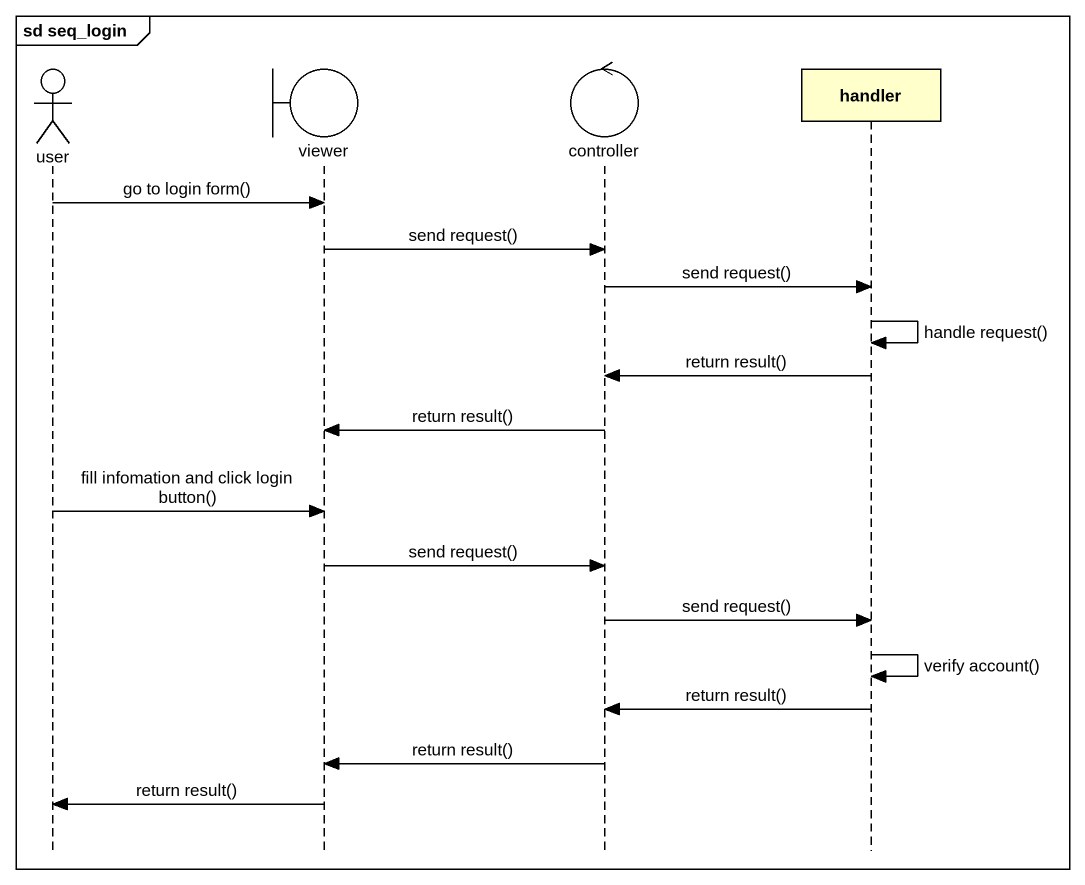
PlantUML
@startuml
mainframe sd seq_login
hide footbox
actor user
boundary viewer
control controller
participant handler

user -> viewer : go to login form()
viewer -> controller : send request()
controller -> handler : send request()
handler -> handler : handle request()
handler -> controller : return result()
controller -> viewer : return result()
user -> viewer : fill infomation and click login button()
viewer -> controller : send request()
controller -> handler : send request()
handler -> handler : verify account()
handler -> controller : return result()
controller -> viewer : return result()
viewer -> user : return result()
@enduml
